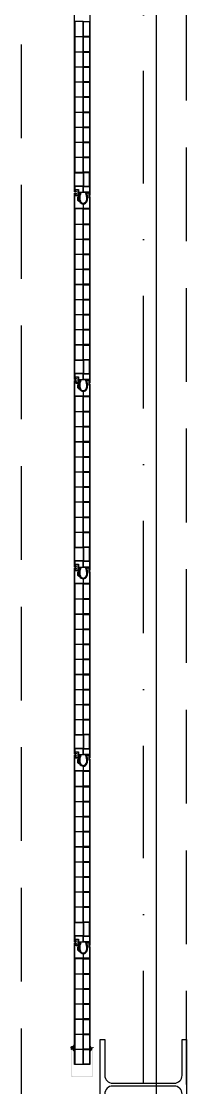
# Model space of a CAD drawing. Header units: millimetres. Extents: x -10134 to 185601, y -10232 to 93662.
# Drawn here: x 29824 to 30264, y 83002 to 85847 of the extents above; entities that cross this region are included whole.
import ezdxf

# ---------------------------------------------------------------- set-up
doc = ezdxf.new("R2010")
doc.units = ezdxf.units.MM
doc.header["$LTSCALE"] = 100
doc.linetypes.add('B0302', pattern=[6, 3, -1.5, 0, -1.5])
doc.linetypes.add('B0403', pattern=[3.75, 2.5, -1.25])
for name, color, linetype in [('A--L21', 8, 'Continuous'), ('A--L28', 8, 'Continuous'), ('AL$7A---_STRAMIEN', 1, 'Continuous')]:
    doc.layers.add(name, color=color, linetype=linetype)
pattern_1 = [(225, (30079.8289, 83228.6992), (0.3535534, -0.3535534), []), (315, (30079.8289, 83228.6992), (1.0606602, -0.3535534), [1.25, -0.75])]

msp = doc.modelspace()

# ---------------------------------------------------------------- hatches: boundary and pattern name
at = {"layer": 'A--L21'}
h = msp.add_hatch(dxfattribs=at)
h.set_pattern_fill('ANSI38', color=256, scale=4, angle=-180, style=0)
h.set_pattern_definition(pattern_1)
edge = h.paths.add_edge_path()
edge.add_arc((29963.9, 83111.7), 0.8, 78.2772, 180)
edge.add_line((29963.1, 83111.7), (29963.1, 83107.3))
edge.add_arc((29964.1, 83107.3), 1, 180, 238.7681)
edge.add_line((29963.6, 83106.4), (29964.7, 83101.8))
edge.add_arc((29964.1, 83099.9), 2, 0, 72.3036, ccw=False)
edge.add_arc((29965.6, 83099.9), 0.52, 184.1854, 357.8283, ccw=False)
edge.add_arc((29963.8, 83099.4), 1.37, 19.6033, 84.6041)
edge.add_arc((29972.6, 83108.7), 11.8, 179.5092, 222.3604, ccw=False)
edge.add_arc((29961, 83108.9), 0.202, 36.3393, 193.6675, ccw=False)
edge.add_line((29961.2, 83109), (29961.3, 83108.8))
edge.add_arc((29961.4, 83108.9), 0.2, 218.6428, 360)
edge.add_line((29961.6, 83108.9), (29961.6, 83110.7))
edge.add_arc((29961.4, 83110.7), 0.2, 0, 90)
edge.add_line((29961.4, 83110.9), (29959.7, 83110.9))
edge.add_arc((29959.5, 83109.8), 1.09, 80.8319, 201.3735)
edge.add_arc((29949.4, 83106.6), 9.57, -11.3116, 16.7707, ccw=False)
edge.add_arc((29958.5, 83104.8), 0.3, 270, 342.8423, ccw=False)
edge.add_line((29958.5, 83104.5), (29957.6, 83104.5))
edge.add_arc((29957.6, 83104.9), 0.4, 189.1527, 272.2165, ccw=False)
edge.add_line((29957.2, 83104.9), (29957, 83110.6))
edge.add_arc((29959, 83110.6), 2, 98.5926, 180.0148, ccw=False)
edge.add_line((29958.7, 83112.6), (29961.9, 83112.7))
edge.add_arc((29961.9, 83114.7), 2, 270.5128, 308.5841)
edge.add_line((29963.1, 83113.2), (29965.5, 83118.5))
edge.add_arc((29965.8, 83118.2), 0.4, -52.9707, 132.2959, ccw=False)
edge.add_line((29966, 83117.9), (29964.1, 83112.4))
h = msp.add_hatch(dxfattribs=at)
h.set_pattern_fill('ANSI33', color=256, scale=4, angle=-180, style=0)
h.set_pattern_definition([(225, (30079.8289, 83228.6992), (0.7071068, -0.7071068), []), (225, (30079.1218, 83228.6992), (0.7071068, -0.7071068), [0.5, -0.25])])
edge = h.paths.add_edge_path()
edge.add_arc((29977.1, 83030.8), 0.2, 224.9987, 270)
edge.add_line((29977.1, 83030.6), (29985.1, 83030.6))
edge.add_arc((29985.1, 83030.8), 0.2, 270, 314.9995)
edge.add_line((29985.3, 83030.7), (29985.4, 83030.8))
edge.add_arc((29985.5, 83030.6), 0.2, 45.0005, 134.9995, ccw=False)
edge.add_line((29985.7, 83030.8), (29985.8, 83030.7))
edge.add_arc((29985.9, 83030.8), 0.2, 225.0005, 270)
edge.add_line((29985.9, 83030.6), (29993.9, 83030.6))
edge.add_arc((29993.9, 83030.8), 0.2, 270, 315.0013)
edge.add_line((29994.1, 83030.7), (29994.5, 83031.1))
edge.add_arc((29994.6, 83030.9), 0.2, 90, 135.0013, ccw=False)
edge.add_line((29994.6, 83031.1), (30003.4, 83031.1))
edge.add_arc((30003.4, 83030.9), 0.2, 45.0005, 90, ccw=False)
edge.add_line((30003.6, 83031.1), (30004, 83030.7))
edge.add_arc((30004.1, 83030.8), 0.2, 225.0005, 270)
edge.add_line((30004.1, 83030.6), (30013.8, 83030.6))
edge.add_arc((30013.8, 83030.8), 0.2, 270, 360)
edge.add_line((30014, 83030.8), (30014, 83110.4))
edge.add_arc((30013.8, 83110.4), 0.2, 0, 90)
edge.add_line((30013.8, 83110.6), (30009.5, 83110.6))
edge.add_arc((30009.5, 83110.4), 0.2, 90, 180)
edge.add_line((30009.3, 83110.4), (30009.3, 83107.8))
edge.add_arc((30009.5, 83107.8), 0.2, 180, 270)
edge.add_line((30009.5, 83107.6), (30010.1, 83107.6))
edge.add_arc((30010.1, 83107.8), 0.2, 270, 360)
edge.add_line((30010.3, 83107.8), (30010.3, 83108.9))
edge.add_arc((30010.5, 83108.9), 0.2, 90, 180, ccw=False)
edge.add_line((30010.5, 83109.1), (30012.3, 83109.1))
edge.add_arc((30012.3, 83108.9), 0.2, 0, 90, ccw=False)
edge.add_line((30012.5, 83108.9), (30012.5, 83103.8))
edge.add_arc((30012.3, 83103.8), 0.2, -90, 0, ccw=False)
edge.add_line((30012.3, 83103.6), (30010.5, 83103.6))
edge.add_arc((30010.5, 83103.8), 0.2, 180, 270, ccw=False)
edge.add_line((30010.3, 83103.8), (30010.3, 83104.9))
edge.add_arc((30010.1, 83104.9), 0.2, 0, 90)
edge.add_line((30010.1, 83105.1), (30009.5, 83105.1))
edge.add_arc((30009.5, 83104.9), 0.2, 90, 180)
edge.add_line((30009.3, 83104.9), (30009.3, 83100.8))
edge.add_arc((30009.5, 83100.8), 0.2, 180, 270)
edge.add_line((30009.5, 83100.6), (30010.1, 83100.6))
edge.add_arc((30010.1, 83100.8), 0.2, 270, 360)
edge.add_line((30010.3, 83100.8), (30010.3, 83101.9))
edge.add_arc((30010.5, 83101.9), 0.2, 90, 180, ccw=False)
edge.add_line((30010.5, 83102.1), (30011.8, 83102.1))
edge.add_arc((30011.8, 83101.9), 0.2, 0, 90, ccw=False)
edge.add_line((30012, 83101.9), (30012, 83034.5))
edge.add_arc((30011.8, 83034.5), 0.2, -45.0004, 0, ccw=False)
edge.add_line((30012, 83034.4), (30010.3, 83032.7))
edge.add_arc((30010.1, 83032.8), 0.2, 270, 314.9996, ccw=False)
edge.add_line((30010.1, 83032.6), (29960.9, 83032.6))
edge.add_arc((29960.9, 83032.8), 0.2, 225, 270, ccw=False)
edge.add_line((29960.8, 83032.7), (29959.1, 83034.4))
edge.add_arc((29959.2, 83034.5), 0.2, 180, 225, ccw=False)
edge.add_line((29959, 83034.5), (29959, 83101.9))
edge.add_arc((29959.2, 83101.9), 0.2, 90, 180, ccw=False)
edge.add_line((29959.2, 83102.1), (29960.3, 83102.1))
edge.add_arc((29960.3, 83101.9), 0.2, 0, 90, ccw=False)
edge.add_line((29960.5, 83101.9), (29960.5, 83100.8))
edge.add_arc((29960.7, 83100.8), 0.2, 180, 270)
edge.add_line((29960.7, 83100.6), (29961.3, 83100.6))
edge.add_arc((29961.3, 83100.8), 0.2, 270, 360)
edge.add_line((29961.5, 83100.8), (29961.5, 83103.4))
edge.add_arc((29961.3, 83103.4), 0.2, 0, 90)
edge.add_line((29961.3, 83103.6), (29960.7, 83103.6))
edge.add_arc((29960.7, 83103.8), 0.2, 180, 270, ccw=False)
edge.add_line((29960.5, 83103.8), (29960.5, 83109.4))
edge.add_arc((29960.7, 83109.4), 0.2, 39.4134, 179.9932, ccw=False)
edge.add_line((29960.9, 83109.5), (29961.2, 83109.2))
edge.add_arc((29961.3, 83109.3), 0.2, 219.4189, 359.9988)
edge.add_line((29961.5, 83109.3), (29961.5, 83110.4))
edge.add_arc((29961.3, 83110.4), 0.2, 0, 90)
edge.add_line((29961.3, 83110.6), (29959.2, 83110.6))
edge.add_arc((29959.2, 83110.4), 0.2, 90, 180)
edge.add_line((29959, 83110.4), (29959, 83103.8))
edge.add_arc((29958.8, 83103.8), 0.2, -90, 0, ccw=False)
edge.add_line((29958.8, 83103.6), (29957.2, 83103.6))
edge.add_arc((29957.2, 83103.4), 0.2, 90, 180)
edge.add_line((29957, 83103.4), (29957, 83030.8))
edge.add_arc((29957.2, 83030.8), 0.2, 180, 270)
edge.add_line((29957.2, 83030.6), (29966.9, 83030.6))
edge.add_arc((29966.9, 83030.8), 0.2, 270, 314.9997)
edge.add_line((29967.1, 83030.7), (29967.5, 83031.1))
edge.add_arc((29967.6, 83030.9), 0.2, 90, 134.9997, ccw=False)
edge.add_line((29967.6, 83031.1), (29976.4, 83031.1))
edge.add_arc((29976.4, 83030.9), 0.2, 44.9987, 90, ccw=False)
edge.add_line((29976.6, 83031.1), (29977, 83030.7))
h = msp.add_hatch(dxfattribs=at)
h.set_pattern_fill('ANSI38', color=256, scale=4, angle=-180, style=0)
h.set_pattern_definition(pattern_1)
edge = h.paths.add_edge_path(flags=16)
edge.add_line((30009.6, 83105.8), (30010.8, 83105.8))
edge.add_arc((30010.8, 83106.4), 0.6, 270, 450)
edge.add_line((30010.8, 83107), (30009.6, 83107))
edge.add_arc((30009.6, 83106.4), 0.6, 90, 270)
edge = h.paths.add_edge_path()
edge.add_arc((30006.5, 83102.9), 0.2, 127.3189, 242.7921)
edge.add_line((30006.4, 83102.7), (30007.5, 83102.1))
edge.add_line((30007.5, 83102.1), (30009.3, 83102.1))
edge.add_line((30009.3, 83102.1), (30009.3, 83104.5))
edge.add_arc((30009.3, 83104.8), 0.3, 90, 270, ccw=False)
edge.add_line((30009.3, 83105.1), (30010.8, 83105.1))
edge.add_arc((30010.8, 83104.9), 0.2, 31.4642, 90, ccw=False)
edge.add_line((30010.9, 83105), (30011, 83104.6))
edge.add_arc((30011.2, 83104.7), 0.2, 201.5835, 321.0916)
edge.add_line((30011.4, 83104.6), (30012, 83105.8))
edge.add_arc((30011.2, 83106.4), 1, 322.1616, 360)
edge.add_arc((30011.2, 83106.4), 1, 360, 397.8384)
edge.add_line((30012, 83107), (30011.4, 83108.1))
edge.add_arc((30011.2, 83108), 0.2, 38.9084, 158.4165)
edge.add_line((30011, 83108.1), (30010.9, 83107.7))
edge.add_arc((30010.8, 83107.8), 0.2, 270, 328.5358, ccw=False)
edge.add_line((30010.8, 83107.6), (30009.3, 83107.6))
edge.add_arc((30009.3, 83107.9), 0.3, 90, 270, ccw=False)
edge.add_line((30009.3, 83108.2), (30009.3, 83110.4))
edge.add_line((30009.3, 83110.4), (30006.6, 83115.6))
edge.add_arc((30006.4, 83115.2), 0.4, 54.1972, 228.9369)
edge.add_line((30006.1, 83114.9), (30006.8, 83110.3))
edge.add_arc((30005.9, 83109.3), 1.4, -47.8227, 46.3742, ccw=False)
edge.add_line((30006.8, 83108.2), (30006, 83107.3))
edge.add_arc((30006.2, 83107.1), 0.3, 135.9726, 293.0149)
edge.add_line((30006.4, 83106.8), (30007.1, 83107.6))
edge.add_arc((30007.3, 83107.4), 0.2, 0, 130.9955, ccw=False)
edge.add_line((30007.5, 83107.4), (30007.5, 83106.2))
edge.add_arc((30007.3, 83106.2), 0.2, -57.3588, 0, ccw=False)
edge.add_line((30007.4, 83106), (30006.4, 83105.3))
edge.add_arc((30006.5, 83105.1), 0.2, 126.2403, 233.0537)
edge.add_line((30006.4, 83105), (30007.4, 83104.2))
edge.add_arc((30007.3, 83104), 0.2, -66.8939, 66.8939, ccw=False)
edge.add_line((30007.4, 83103.8), (30006.4, 83103.1))

# ---------------------------------------------------------------- linework, layer by layer
at = {"layer": 'A--L21', "linetype": 'B0403'}
for p, q in [((29824, 17660.6), (29824, 88370.6)), ((30264, 45510.6), (30264, 87810.6))]:
    msp.add_line(p, q, dxfattribs=at)
at = {"layer": 'A--L21'}
for p, q in [((30014, 83110.3), (30014, 83109.1)), ((30006, 83064), (29965.3, 83064))]:
    msp.add_line(p, q, dxfattribs=at)
for points in [[(30006, 85879.4), (30006, 85382.2), (30005, 85382.2), (30005, 85390.3), (29998.7, 85390.3, 0.614899), (29996.9, 85386.8, -0.235201), (29997.2, 85366.5, -0.299118), (29988.8, 85361, -0.299118), (29980.5, 85366.5, -0.235201), (29980.7, 85386.8, 0.614899), (29978.9, 85390.3), (29974.9, 85390.3), (29974.9, 85397.7), (29969.7, 85397.7, 0.538226), (29968.4, 85395.5, 0.051879), (29969.6, 85394.4, -0.668905), (29968.4, 85391.9), (29965.3, 85391.9), (29965.3, 85889.1)], [(29977.7, 85379.2, 0.786352), (29979.8, 85367.3, -0.289246), (29980, 85367.1, 0.649582), (29997.3, 85366.4, 0.228645), (29997.8, 85386, -0.241202), (29998, 85389.6, -0.267949), (29999.7, 85390.6), (30003.2, 85390.6, -0.414214), (30004.8, 85389.1), (30004.8, 85379.4), (30006, 85379.4), (30006, 84882.2), (30005, 84882.2), (30005, 84890.3), (29998.7, 84890.3, 0.614899), (29996.9, 84886.8, -0.235201), (29997.2, 84866.5, -0.299118), (29988.8, 84861, -0.299118), (29980.5, 84866.5, -0.235201), (29980.7, 84886.8, 0.614899), (29978.9, 84890.3), (29974.9, 84890.3), (29974.9, 84897.7), (29969.7, 84897.7, 0.538226), (29968.4, 84895.5, 0.051879), (29969.6, 84894.4, -0.668905), (29968.4, 84891.9), (29965.3, 84891.9), (29965.3, 85389.1), (29968.2, 85389.1, -0.615588), (29969.5, 85386.7, 0.001528), (29968.6, 85385.5, 0.603288), (29969.6, 85383.2), (29974.7, 85383.2, 0.414214), (29974.9, 85383.4), (29974.9, 85390.4, -0.414214), (29975.1, 85390.6), (29978.9, 85390.6, -0.230022), (29980.3, 85389.8, -0.182419), (29980.4, 85388.5, 0.086574), (29977.9, 85379.3)], [(29981.5, 85366.9, 0.299118), (29988.8, 85362.1, 0.299118), (29996.2, 85366.9, 0.232962), (29996.1, 85386.2, -0.291468), (29995.9, 85389.6, 0.569521), (29995.5, 85390.3), (29982.2, 85390.3, 0.569521), (29981.8, 85389.6, -0.280699), (29981.6, 85386.3, 0.235201), (29981.4, 85367, 0.235201)], [(29998.2, 85366, 0.228645), (29998.8, 85386.4, -0.106177), (29998.5, 85387.6, -0.414214), (30000.4, 85389.6), (30002.2, 85389.6, -0.414214), (30003.8, 85388), (30003.8, 85378.4), (30005, 85378.4), (30005, 85373.3), (30005, 85347.6), (29989, 85347.6), (29989, 85360.1, 0.279737), (29998.2, 85366)], [(29977.7, 84879.2, 0.786352), (29979.8, 84867.3, -0.289246), (29980, 84867.1, 0.649582), (29997.3, 84866.4, 0.228645), (29997.8, 84886, -0.241202), (29998, 84889.6, -0.267949), (29999.7, 84890.6), (30003.2, 84890.6, -0.414214), (30004.8, 84889.1), (30004.8, 84879.4), (30006, 84879.4), (30006, 84382.2), (30005, 84382.2), (30005, 84390.3), (29998.7, 84390.3, 0.614899), (29996.9, 84386.8, -0.235201), (29997.2, 84366.5, -0.299118), (29988.8, 84361, -0.299118), (29980.5, 84366.5, -0.235201), (29980.7, 84386.8, 0.614899), (29978.9, 84390.3), (29974.9, 84390.3), (29974.9, 84397.7), (29969.7, 84397.7, 0.538226), (29968.4, 84395.5, 0.051879), (29969.6, 84394.4, -0.668905), (29968.4, 84391.9), (29965.3, 84391.9), (29965.3, 84889.1), (29968.2, 84889.1, -0.615588), (29969.5, 84886.7, 0.001528), (29968.6, 84885.5, 0.603288), (29969.6, 84883.2), (29974.7, 84883.2, 0.414214), (29974.9, 84883.4), (29974.9, 84890.4, -0.414214), (29975.1, 84890.6), (29978.9, 84890.6, -0.230022), (29980.3, 84889.8, -0.182419), (29980.4, 84888.5, 0.086574), (29977.9, 84879.3)], [(29981.5, 84866.9, 0.299118), (29988.8, 84862.1, 0.299118), (29996.2, 84866.9, 0.232962), (29996.1, 84886.2, -0.291468), (29995.9, 84889.6, 0.569521), (29995.5, 84890.3), (29982.2, 84890.3, 0.569521), (29981.8, 84889.6, -0.280699), (29981.6, 84886.3, 0.235201), (29981.4, 84867, 0.235201)], [(29998.2, 84866, 0.228645), (29998.8, 84886.4, -0.106177), (29998.5, 84887.6, -0.414214), (30000.4, 84889.6), (30002.2, 84889.6, -0.414214), (30003.8, 84888), (30003.8, 84878.4), (30005, 84878.4), (30005, 84873.3), (30005, 84847.6), (29989, 84847.6), (29989, 84860.1, 0.279737), (29998.2, 84866)], [(29977.7, 84379.2, 0.786352), (29979.8, 84367.3, -0.289246), (29980, 84367.1, 0.649582), (29997.3, 84366.4, 0.228645), (29997.8, 84386, -0.241202), (29998, 84389.6, -0.267949), (29999.7, 84390.6), (30003.2, 84390.6, -0.414214), (30004.8, 84389.1), (30004.8, 84379.4), (30006, 84379.4), (30006, 83882.2), (30005, 83882.2), (30005, 83890.3), (29998.7, 83890.3, 0.614899), (29996.9, 83886.8, -0.235201), (29997.2, 83866.5, -0.299118), (29988.8, 83861, -0.299118), (29980.5, 83866.5, -0.235201), (29980.7, 83886.8, 0.614899), (29978.9, 83890.3), (29974.9, 83890.3), (29974.9, 83897.7), (29969.7, 83897.7, 0.538226), (29968.4, 83895.5, 0.051879), (29969.6, 83894.4, -0.668905), (29968.4, 83891.9), (29965.3, 83891.9), (29965.3, 84389.1), (29968.2, 84389.1, -0.615588), (29969.5, 84386.7, 0.001528), (29968.6, 84385.5, 0.603288), (29969.6, 84383.2), (29974.7, 84383.2, 0.414214), (29974.9, 84383.4), (29974.9, 84390.4, -0.414214), (29975.1, 84390.6), (29978.9, 84390.6, -0.230022), (29980.3, 84389.8, -0.182419), (29980.4, 84388.5, 0.086574), (29977.9, 84379.3)], [(29981.5, 84366.9, 0.299118), (29988.8, 84362.1, 0.299118), (29996.2, 84366.9, 0.232962), (29996.1, 84386.2, -0.291468), (29995.9, 84389.6, 0.569521), (29995.5, 84390.3), (29982.2, 84390.3, 0.569521), (29981.8, 84389.6, -0.280699), (29981.6, 84386.3, 0.235201), (29981.4, 84367, 0.235201)], [(29998.2, 84366, 0.228645), (29998.8, 84386.4, -0.106177), (29998.5, 84387.6, -0.414214), (30000.4, 84389.6), (30002.2, 84389.6, -0.414214), (30003.8, 84388), (30003.8, 84378.4), (30005, 84378.4), (30005, 84373.3), (30005, 84347.6), (29989, 84347.6), (29989, 84360.1, 0.279737), (29998.2, 84366)], [(29977.7, 83879.2, 0.786352), (29979.8, 83867.3, -0.289246), (29980, 83867.1, 0.649582), (29997.3, 83866.4, 0.228645), (29997.8, 83886, -0.241202), (29998, 83889.6, -0.267949), (29999.7, 83890.6), (30003.2, 83890.6, -0.414214), (30004.8, 83889.1), (30004.8, 83879.4), (30006, 83879.4), (30006, 83382.2), (30005, 83382.2), (30005, 83390.3), (29998.7, 83390.3, 0.614899), (29996.9, 83386.8, -0.235201), (29997.2, 83366.5, -0.299118), (29988.8, 83361, -0.299118), (29980.5, 83366.5, -0.235201), (29980.7, 83386.8, 0.614899), (29978.9, 83390.3), (29974.9, 83390.3), (29974.9, 83397.7), (29969.7, 83397.7, 0.538226), (29968.4, 83395.5, 0.051879), (29969.6, 83394.4, -0.668905), (29968.4, 83391.9), (29965.3, 83391.9), (29965.3, 83889.1), (29968.2, 83889.1, -0.615588), (29969.5, 83886.7, 0.001528), (29968.6, 83885.5, 0.603288), (29969.6, 83883.2), (29974.7, 83883.2, 0.414214), (29974.9, 83883.4), (29974.9, 83890.4, -0.414214), (29975.1, 83890.6), (29978.9, 83890.6, -0.230022), (29980.3, 83889.8, -0.182419), (29980.4, 83888.5, 0.086574), (29977.9, 83879.3)], [(29981.5, 83866.9, 0.299118), (29988.8, 83862.1, 0.299118), (29996.2, 83866.9, 0.232962), (29996.1, 83886.2, -0.291468), (29995.9, 83889.6, 0.569521), (29995.5, 83890.3), (29982.2, 83890.3, 0.569521), (29981.8, 83889.6, -0.280699), (29981.6, 83886.3, 0.235201), (29981.4, 83867, 0.235201)], [(29998.2, 83866, 0.228645), (29998.8, 83886.4, -0.106177), (29998.5, 83887.6, -0.414214), (30000.4, 83889.6), (30002.2, 83889.6, -0.414214), (30003.8, 83888), (30003.8, 83878.4), (30005, 83878.4), (30005, 83873.3), (30005, 83847.6), (29989, 83847.6), (29989, 83860.1, 0.279737), (29998.2, 83866)], [(29965.3, 83064), (29965.3, 83389.1), (29968.2, 83389.1, -0.615588), (29969.5, 83386.7, 0.001528), (29968.6, 83385.5, 0.603288), (29969.6, 83383.2), (29974.7, 83383.2, 0.414214), (29974.9, 83383.4), (29974.9, 83390.4, -0.414214), (29975.1, 83390.6), (29978.9, 83390.6, -0.230022), (29980.3, 83389.8, -0.182419), (29980.4, 83388.5, 0.086574), (29977.9, 83379.3)], [(29977.7, 83379.2, 0.786352), (29979.8, 83367.3, -0.289246), (29980, 83367.1, 0.649582), (29997.3, 83366.4, 0.228645), (29997.8, 83386, -0.241202), (29998, 83389.6, -0.267949), (29999.7, 83390.6), (30003.2, 83390.6, -0.414214), (30004.8, 83389.1), (30004.8, 83379.4), (30006, 83379.4), (30006, 83064)], [(29981.5, 83366.9, 0.299118), (29988.8, 83362.1, 0.299118), (29996.2, 83366.9, 0.232962), (29996.1, 83386.2, -0.291468), (29995.9, 83389.6, 0.569521), (29995.5, 83390.3), (29982.2, 83390.3, 0.569521), (29981.8, 83389.6, -0.280699), (29981.6, 83386.3, 0.235201), (29981.4, 83367, 0.235201)], [(29998.2, 83366, 0.228645), (29998.8, 83386.4, -0.106177), (29998.5, 83387.6, -0.414214), (30000.4, 83389.6), (30002.2, 83389.6, -0.414214), (30003.8, 83388), (30003.8, 83378.4), (30005, 83378.4), (30005, 83373.3), (30005, 83347.6), (29989, 83347.6), (29989, 83360.1, 0.279737), (29998.2, 83366)]]:
    msp.add_lwpolyline(points, format="xyb", dxfattribs=at)
for points in [[(29988.4, 85846.6), (29966.3, 85846.6), (29966.3, 85806.4), (29988.4, 85806.4)], [(30005, 85806.4), (29989, 85806.4), (29989, 85846.6), (30005, 85846.6)], [(29988.4, 85805.3), (29966.3, 85805.3), (29966.3, 85766.1), (29988.4, 85766.1)], [(30005, 85766.1), (29989, 85766.1), (29989, 85805.3), (30005, 85805.3)], [(29988.4, 85765.1), (29966.3, 85765.1), (29966.3, 85725.9), (29988.4, 85725.9)], [(30005, 85725.9), (29989, 85725.9), (29989, 85765.1), (30005, 85765.1)], [(29988.4, 85724.9), (29966.3, 85724.9), (29966.3, 85685.7), (29988.4, 85685.7)], [(30005, 85685.7), (29989, 85685.7), (29989, 85724.9), (30005, 85724.9)], [(29988.4, 85684.7), (29966.3, 85684.7), (29966.3, 85645.5), (29988.4, 85645.5)], [(30005, 85645.5), (29989, 85645.5), (29989, 85684.7), (30005, 85684.7)], [(29988.4, 85644.4), (29966.3, 85644.4), (29966.3, 85605.2), (29988.4, 85605.2)], [(30005, 85605.2), (29989, 85605.2), (29989, 85644.4), (30005, 85644.4)], [(29988.4, 85604.2), (29966.3, 85604.2), (29966.3, 85565), (29988.4, 85565)], [(30005, 85565), (29989, 85565), (29989, 85604.2), (30005, 85604.2)], [(29988.4, 85564), (29966.3, 85564), (29966.3, 85524.8), (29988.4, 85524.8)], [(30005, 85524.8), (29989, 85524.8), (29989, 85564), (30005, 85564)], [(29988.4, 85523.8), (29966.3, 85523.8), (29966.3, 85484.6), (29988.4, 85484.6)], [(30005, 85484.6), (29989, 85484.6), (29989, 85523.8), (30005, 85523.8)], [(29988.4, 85483.6), (29966.3, 85483.6), (29966.3, 85444.3), (29988.4, 85444.3)], [(30005, 85444.3), (29989, 85444.3), (29989, 85483.6), (30005, 85483.6)], [(29966.3, 85407.6), (29966.3, 85443.3), (29988.4, 85443.3), (29988.4, 85407.6)], [(30005, 85443.3), (29989, 85443.3), (29989, 85407.6), (30005, 85407.6)], [(30005, 85391.3), (29989, 85391.3), (29989, 85406.6), (30005, 85406.6)], [(29988.4, 85346.6), (29966.3, 85346.6), (29966.3, 85306.4), (29988.4, 85306.4)], [(30005, 85306.4), (29989, 85306.4), (29989, 85346.6), (30005, 85346.6)], [(29988.4, 85305.3), (29966.3, 85305.3), (29966.3, 85266.1), (29988.4, 85266.1)], [(30005, 85266.1), (29989, 85266.1), (29989, 85305.3), (30005, 85305.3)], [(29988.4, 85265.1), (29966.3, 85265.1), (29966.3, 85225.9), (29988.4, 85225.9)], [(30005, 85225.9), (29989, 85225.9), (29989, 85265.1), (30005, 85265.1)], [(29988.4, 85224.9), (29966.3, 85224.9), (29966.3, 85185.7), (29988.4, 85185.7)], [(30005, 85185.7), (29989, 85185.7), (29989, 85224.9), (30005, 85224.9)], [(29988.4, 85184.7), (29966.3, 85184.7), (29966.3, 85145.5), (29988.4, 85145.5)], [(30005, 85145.5), (29989, 85145.5), (29989, 85184.7), (30005, 85184.7)], [(29988.4, 85144.4), (29966.3, 85144.4), (29966.3, 85105.2), (29988.4, 85105.2)], [(30005, 85105.2), (29989, 85105.2), (29989, 85144.4), (30005, 85144.4)], [(29988.4, 85104.2), (29966.3, 85104.2), (29966.3, 85065), (29988.4, 85065)], [(30005, 85065), (29989, 85065), (29989, 85104.2), (30005, 85104.2)], [(29988.4, 85064), (29966.3, 85064), (29966.3, 85024.8), (29988.4, 85024.8)], [(30005, 85024.8), (29989, 85024.8), (29989, 85064), (30005, 85064)], [(29988.4, 85023.8), (29966.3, 85023.8), (29966.3, 84984.6), (29988.4, 84984.6)], [(30005, 84984.6), (29989, 84984.6), (29989, 85023.8), (30005, 85023.8)], [(29988.4, 84983.6), (29966.3, 84983.6), (29966.3, 84944.3), (29988.4, 84944.3)], [(30005, 84944.3), (29989, 84944.3), (29989, 84983.6), (30005, 84983.6)], [(29966.3, 84907.6), (29966.3, 84943.3), (29988.4, 84943.3), (29988.4, 84907.6)], [(30005, 84943.3), (29989, 84943.3), (29989, 84907.6), (30005, 84907.6)], [(30005, 84891.3), (29989, 84891.3), (29989, 84906.6), (30005, 84906.6)], [(29988.4, 84846.6), (29966.3, 84846.6), (29966.3, 84806.4), (29988.4, 84806.4)], [(30005, 84806.4), (29989, 84806.4), (29989, 84846.6), (30005, 84846.6)], [(29988.4, 84805.3), (29966.3, 84805.3), (29966.3, 84766.1), (29988.4, 84766.1)], [(30005, 84766.1), (29989, 84766.1), (29989, 84805.3), (30005, 84805.3)], [(29988.4, 84765.1), (29966.3, 84765.1), (29966.3, 84725.9), (29988.4, 84725.9)], [(30005, 84725.9), (29989, 84725.9), (29989, 84765.1), (30005, 84765.1)], [(29988.4, 84724.9), (29966.3, 84724.9), (29966.3, 84685.7), (29988.4, 84685.7)], [(30005, 84685.7), (29989, 84685.7), (29989, 84724.9), (30005, 84724.9)], [(29988.4, 84684.7), (29966.3, 84684.7), (29966.3, 84645.5), (29988.4, 84645.5)], [(30005, 84645.5), (29989, 84645.5), (29989, 84684.7), (30005, 84684.7)], [(29988.4, 84644.4), (29966.3, 84644.4), (29966.3, 84605.2), (29988.4, 84605.2)], [(30005, 84605.2), (29989, 84605.2), (29989, 84644.4), (30005, 84644.4)], [(29988.4, 84604.2), (29966.3, 84604.2), (29966.3, 84565), (29988.4, 84565)], [(30005, 84565), (29989, 84565), (29989, 84604.2), (30005, 84604.2)], [(29988.4, 84564), (29966.3, 84564), (29966.3, 84524.8), (29988.4, 84524.8)], [(30005, 84524.8), (29989, 84524.8), (29989, 84564), (30005, 84564)], [(29988.4, 84523.8), (29966.3, 84523.8), (29966.3, 84484.6), (29988.4, 84484.6)], [(30005, 84484.6), (29989, 84484.6), (29989, 84523.8), (30005, 84523.8)], [(29988.4, 84483.6), (29966.3, 84483.6), (29966.3, 84444.3), (29988.4, 84444.3)], [(30005, 84444.3), (29989, 84444.3), (29989, 84483.6), (30005, 84483.6)], [(29966.3, 84407.6), (29966.3, 84443.3), (29988.4, 84443.3), (29988.4, 84407.6)], [(30005, 84443.3), (29989, 84443.3), (29989, 84407.6), (30005, 84407.6)], [(30005, 84391.3), (29989, 84391.3), (29989, 84406.6), (30005, 84406.6)], [(29988.4, 84346.6), (29966.3, 84346.6), (29966.3, 84306.4), (29988.4, 84306.4)], [(30005, 84306.4), (29989, 84306.4), (29989, 84346.6), (30005, 84346.6)], [(29988.4, 84305.3), (29966.3, 84305.3), (29966.3, 84266.1), (29988.4, 84266.1)], [(30005, 84266.1), (29989, 84266.1), (29989, 84305.3), (30005, 84305.3)], [(29988.4, 84265.1), (29966.3, 84265.1), (29966.3, 84225.9), (29988.4, 84225.9)], [(30005, 84225.9), (29989, 84225.9), (29989, 84265.1), (30005, 84265.1)], [(29988.4, 84224.9), (29966.3, 84224.9), (29966.3, 84185.7), (29988.4, 84185.7)], [(30005, 84185.7), (29989, 84185.7), (29989, 84224.9), (30005, 84224.9)], [(29988.4, 84184.7), (29966.3, 84184.7), (29966.3, 84145.5), (29988.4, 84145.5)], [(30005, 84145.5), (29989, 84145.5), (29989, 84184.7), (30005, 84184.7)], [(29988.4, 84144.4), (29966.3, 84144.4), (29966.3, 84105.2), (29988.4, 84105.2)], [(30005, 84105.2), (29989, 84105.2), (29989, 84144.4), (30005, 84144.4)], [(29988.4, 84104.2), (29966.3, 84104.2), (29966.3, 84065), (29988.4, 84065)], [(30005, 84065), (29989, 84065), (29989, 84104.2), (30005, 84104.2)], [(29988.4, 84064), (29966.3, 84064), (29966.3, 84024.8), (29988.4, 84024.8)], [(30005, 84024.8), (29989, 84024.8), (29989, 84064), (30005, 84064)], [(29988.4, 84023.8), (29966.3, 84023.8), (29966.3, 83984.6), (29988.4, 83984.6)], [(30005, 83984.6), (29989, 83984.6), (29989, 84023.8), (30005, 84023.8)], [(29988.4, 83983.6), (29966.3, 83983.6), (29966.3, 83944.3), (29988.4, 83944.3)], [(30005, 83944.3), (29989, 83944.3), (29989, 83983.6), (30005, 83983.6)], [(29966.3, 83907.6), (29966.3, 83943.3), (29988.4, 83943.3), (29988.4, 83907.6)], [(30005, 83943.3), (29989, 83943.3), (29989, 83907.6), (30005, 83907.6)], [(30005, 83891.3), (29989, 83891.3), (29989, 83906.6), (30005, 83906.6)], [(29988.4, 83846.6), (29966.3, 83846.6), (29966.3, 83806.4), (29988.4, 83806.4)], [(30005, 83806.4), (29989, 83806.4), (29989, 83846.6), (30005, 83846.6)], [(29988.4, 83805.3), (29966.3, 83805.3), (29966.3, 83766.1), (29988.4, 83766.1)], [(30005, 83766.1), (29989, 83766.1), (29989, 83805.3), (30005, 83805.3)], [(29988.4, 83765.1), (29966.3, 83765.1), (29966.3, 83725.9), (29988.4, 83725.9)], [(30005, 83725.9), (29989, 83725.9), (29989, 83765.1), (30005, 83765.1)], [(29988.4, 83724.9), (29966.3, 83724.9), (29966.3, 83685.7), (29988.4, 83685.7)], [(30005, 83685.7), (29989, 83685.7), (29989, 83724.9), (30005, 83724.9)], [(29988.4, 83684.7), (29966.3, 83684.7), (29966.3, 83645.5), (29988.4, 83645.5)], [(30005, 83645.5), (29989, 83645.5), (29989, 83684.7), (30005, 83684.7)], [(29988.4, 83644.4), (29966.3, 83644.4), (29966.3, 83605.2), (29988.4, 83605.2)], [(30005, 83605.2), (29989, 83605.2), (29989, 83644.4), (30005, 83644.4)], [(29988.4, 83604.2), (29966.3, 83604.2), (29966.3, 83565), (29988.4, 83565)], [(30005, 83565), (29989, 83565), (29989, 83604.2), (30005, 83604.2)], [(29988.4, 83564), (29966.3, 83564), (29966.3, 83524.8), (29988.4, 83524.8)], [(30005, 83524.8), (29989, 83524.8), (29989, 83564), (30005, 83564)], [(29988.4, 83523.8), (29966.3, 83523.8), (29966.3, 83484.6), (29988.4, 83484.6)], [(30005, 83484.6), (29989, 83484.6), (29989, 83523.8), (30005, 83523.8)], [(29988.4, 83483.6), (29966.3, 83483.6), (29966.3, 83444.3), (29988.4, 83444.3)], [(30005, 83444.3), (29989, 83444.3), (29989, 83483.6), (30005, 83483.6)], [(29966.3, 83407.6), (29966.3, 83443.3), (29988.4, 83443.3), (29988.4, 83407.6)], [(30005, 83443.3), (29989, 83443.3), (29989, 83407.6), (30005, 83407.6)], [(30005, 83391.3), (29989, 83391.3), (29989, 83406.6), (30005, 83406.6)], [(29988.4, 83346.6), (29966.3, 83346.6), (29966.3, 83306.4), (29988.4, 83306.4)], [(30005, 83306.4), (29989, 83306.4), (29989, 83346.6), (30005, 83346.6)], [(29988.4, 83305.3), (29966.3, 83305.3), (29966.3, 83266.1), (29988.4, 83266.1)], [(30005, 83266.1), (29989, 83266.1), (29989, 83305.3), (30005, 83305.3)], [(29988.4, 83265.1), (29966.3, 83265.1), (29966.3, 83225.9), (29988.4, 83225.9)], [(30005, 83225.9), (29989, 83225.9), (29989, 83265.1), (30005, 83265.1)], [(29988.4, 83224.9), (29966.3, 83224.9), (29966.3, 83185.7), (29988.4, 83185.7)], [(30005, 83185.7), (29989, 83185.7), (29989, 83224.9), (30005, 83224.9)], [(29988.4, 83184.7), (29966.3, 83184.7), (29966.3, 83145.5), (29988.4, 83145.5)], [(30005, 83145.5), (29989, 83145.5), (29989, 83184.7), (30005, 83184.7)], [(29988.4, 83144.4), (29966.3, 83144.4), (29966.3, 83105.2), (29988.4, 83105.2)], [(30005, 83105.2), (29989, 83105.2), (29989, 83144.4), (30005, 83144.4)], [(29988.4, 83104.2), (29966.3, 83104.2), (29966.3, 83065), (29988.4, 83065)], [(30005, 83065), (29989, 83065), (29989, 83104.2), (30005, 83104.2)]]:
    msp.add_lwpolyline(points, close=True, dxfattribs=at)
for points in [[(29969.7, 85398.7), (29975.9, 85398.7), (29975.9, 85391.3), (29988.4, 85391.3), (29988.4, 85406.6), (29966.3, 85406.6), (29966.3, 85392.9), (29968.6, 85392.9, 0.652088), (29968.9, 85393.6, -0.105395), (29967.9, 85394.6, -0.031809), (29967.5, 85395.5, -0.53387)], [(29969.6, 85382.2), (29975.7, 85382.2, 0.414214), (29975.9, 85382.4), (29975.9, 85389.6), (29978.4, 85389.6, -0.552588), (29979.3, 85388.2, 0.086098), (29976.9, 85379.9, 0.731767), (29979.2, 85366.3, 0.283426), (29988.4, 85360.1), (29988.4, 85347.6), (29966.3, 85347.6), (29966.3, 85373.3), (29966.3, 85388), (29968.5, 85388, -0.695606), (29968.8, 85387.3, 0.105395), (29967.8, 85386.3, 0.031809), (29967.5, 85385.4, 0.53387)], [(29969.7, 84898.7), (29975.9, 84898.7), (29975.9, 84891.3), (29988.4, 84891.3), (29988.4, 84906.6), (29966.3, 84906.6), (29966.3, 84892.9), (29968.6, 84892.9, 0.652088), (29968.9, 84893.6, -0.105395), (29967.9, 84894.6, -0.031809), (29967.5, 84895.5, -0.53387)], [(29969.6, 84882.2), (29975.7, 84882.2, 0.414214), (29975.9, 84882.4), (29975.9, 84889.6), (29978.4, 84889.6, -0.552588), (29979.3, 84888.2, 0.086098), (29976.9, 84879.9, 0.731767), (29979.2, 84866.3, 0.283426), (29988.4, 84860.1), (29988.4, 84847.6), (29966.3, 84847.6), (29966.3, 84873.3), (29966.3, 84888), (29968.5, 84888, -0.695606), (29968.8, 84887.3, 0.105395), (29967.8, 84886.3, 0.031809), (29967.5, 84885.4, 0.53387)], [(29969.7, 84398.7), (29975.9, 84398.7), (29975.9, 84391.3), (29988.4, 84391.3), (29988.4, 84406.6), (29966.3, 84406.6), (29966.3, 84392.9), (29968.6, 84392.9, 0.652088), (29968.9, 84393.6, -0.105395), (29967.9, 84394.6, -0.031809), (29967.5, 84395.5, -0.53387)], [(29969.6, 84382.2), (29975.7, 84382.2, 0.414214), (29975.9, 84382.4), (29975.9, 84389.6), (29978.4, 84389.6, -0.552588), (29979.3, 84388.2, 0.086098), (29976.9, 84379.9, 0.731767), (29979.2, 84366.3, 0.283426), (29988.4, 84360.1), (29988.4, 84347.6), (29966.3, 84347.6), (29966.3, 84373.3), (29966.3, 84388), (29968.5, 84388, -0.695606), (29968.8, 84387.3, 0.105395), (29967.8, 84386.3, 0.031809), (29967.5, 84385.4, 0.53387)], [(29969.7, 83898.7), (29975.9, 83898.7), (29975.9, 83891.3), (29988.4, 83891.3), (29988.4, 83906.6), (29966.3, 83906.6), (29966.3, 83892.9), (29968.6, 83892.9, 0.652088), (29968.9, 83893.6, -0.105395), (29967.9, 83894.6, -0.031809), (29967.5, 83895.5, -0.53387)], [(29969.6, 83882.2), (29975.7, 83882.2, 0.414214), (29975.9, 83882.4), (29975.9, 83889.6), (29978.4, 83889.6, -0.552588), (29979.3, 83888.2, 0.086098), (29976.9, 83879.9, 0.731767), (29979.2, 83866.3, 0.283426), (29988.4, 83860.1), (29988.4, 83847.6), (29966.3, 83847.6), (29966.3, 83873.3), (29966.3, 83888), (29968.5, 83888, -0.695606), (29968.8, 83887.3, 0.105395), (29967.8, 83886.3, 0.031809), (29967.5, 83885.4, 0.53387)], [(29969.7, 83398.7), (29975.9, 83398.7), (29975.9, 83391.3), (29988.4, 83391.3), (29988.4, 83406.6), (29966.3, 83406.6), (29966.3, 83392.9), (29968.6, 83392.9, 0.652088), (29968.9, 83393.6, -0.105395), (29967.9, 83394.6, -0.031809), (29967.5, 83395.5, -0.53387)], [(29969.6, 83382.2), (29975.7, 83382.2, 0.414214), (29975.9, 83382.4), (29975.9, 83389.6), (29978.4, 83389.6, -0.552588), (29979.3, 83388.2, 0.086098), (29976.9, 83379.9, 0.731767), (29979.2, 83366.3, 0.283426), (29988.4, 83360.1), (29988.4, 83347.6), (29966.3, 83347.6), (29966.3, 83373.3), (29966.3, 83388), (29968.5, 83388, -0.695606), (29968.8, 83387.3, 0.105395), (29967.8, 83386.3, 0.031809), (29967.5, 83385.4, 0.53387)]]:
    msp.add_lwpolyline(points, format="xyb", close=True, dxfattribs=at)
at = {"layer": 'A--L21', "linetype": 'Continuous'}
for points in [[(29964.1, 83112.4, 0.475492), (29963.1, 83111.7), (29963.1, 83107.3, 0.262197), (29963.6, 83106.4), (29964.7, 83101.8, -0.326385), (29966.1, 83099.9, -0.946007), (29965.1, 83099.9, 0.291477), (29963.9, 83100.8, -0.189183), (29960.8, 83108.8, -0.819425), (29961.2, 83109), (29961.3, 83108.8, 0.70907), (29961.6, 83108.9), (29961.6, 83110.7, 0.414214), (29961.4, 83110.9), (29959.7, 83110.9, 0.580505), (29958.5, 83109.4, -0.123149), (29958.7, 83104.8, -0.328988), (29958.5, 83104.5), (29957.6, 83104.5, -0.379185), (29957.2, 83104.9), (29957, 83110.6, -0.371014), (29958.7, 83112.6), (29961.9, 83112.7, 0.167663), (29963.1, 83113.2), (29965.5, 83118.5, -1.047049), (29966, 83117.9)], [(30006.4, 83103.1, 0.551308), (30006.4, 83102.7), (30007.5, 83102.1), (30009.3, 83102.1), (30009.3, 83104.5, -1), (30009.3, 83105.1), (30010.8, 83105.1, -0.261114), (30010.9, 83105), (30011, 83104.6, 0.574492), (30011.4, 83104.6), (30012, 83105.8, 0.166618), (30012.2, 83106.4, 0.166618), (30012, 83107), (30011.4, 83108.1, 0.574492), (30011, 83108.1), (30010.9, 83107.7, -0.261114), (30010.8, 83107.6), (30009.3, 83107.6, -1), (30009.3, 83108.2), (30009.3, 83110.4), (30006.6, 83115.6, 0.955117), (30006.1, 83114.9), (30006.8, 83110.3, -0.435835), (30006.8, 83108.2), (30006, 83107.3, 0.817342), (30006.4, 83106.8), (30007.1, 83107.6, -0.643194), (30007.5, 83107.4), (30007.5, 83106.2, -0.255635), (30007.4, 83106), (30006.4, 83105.3, 0.503021), (30006.4, 83105), (30007.4, 83104.2, -0.660555), (30007.4, 83103.8)], [(30009.6, 83105.8), (30010.8, 83105.8, 1), (30010.8, 83107), (30009.6, 83107, 1)]]:
    msp.add_lwpolyline(points, format="xyb", close=True, dxfattribs=at)
at = {"layer": 'A--L21'}
for centre in [(29977.7, 85379.4), (29977.7, 84879.4), (29977.7, 84379.4), (29977.7, 83879.4), (29977.7, 83379.4)]:
    msp.add_arc(centre, 0.204, 293.4437, 354.4878, dxfattribs=at)
at = {"layer": 'A--L28', "linetype": 'B0302'}
msp.add_line((30149, 83014.4), (30149, 88036.9), dxfattribs=at)
at = {"layer": 'A--L28'}
msp.add_lwpolyline([(30264, 82890.6), (30252, 82890.6), (30252, 82985.9, 0.414214), (30231, 83006.9), (30067, 83006.9, 0.414214), (30046, 82985.9), (30046, 82890.6), (30034, 82890.6), (30034, 83130.6), (30046, 83130.6), (30046, 83035.4, 0.414214), (30067, 83014.4), (30231, 83014.4, 0.414214), (30252, 83035.4), (30252, 83130.6), (30264, 83130.6)], format="xyb", close=True, dxfattribs=at)
at = {"layer": 'AL$7A---_STRAMIEN'}
msp.add_line((30184, 1020.6), (30184, 92366.9), dxfattribs=at)

doc.saveas('drawing.dxf')
